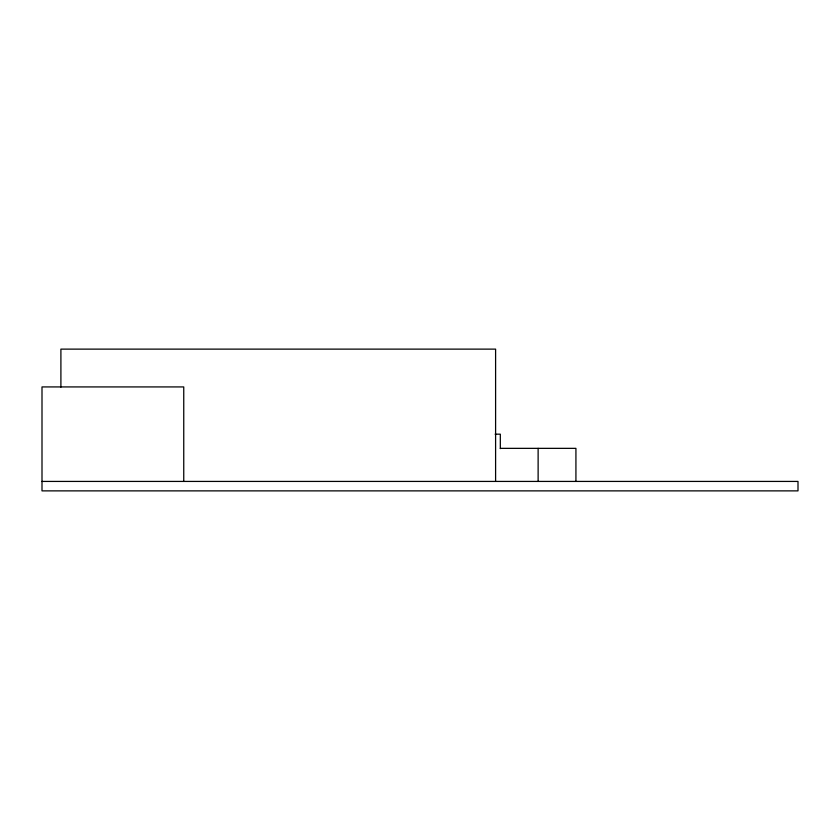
<?xml version="1.0" encoding="UTF-8"?>
<svg xmlns="http://www.w3.org/2000/svg" width="840" height="840" viewBox="0 0 840 840"><rect width="100%" height="100%" fill="white"/><g stroke="black" fill="none" stroke-linecap="round" stroke-linejoin="round"><path stroke-width="1.26" d="M495.117 434.175L500.325 434.175L500.325 448.613M500.325 448.35L575.925 448.35L575.925 481.425M42 481.425L798 481.425L798 490.875L42 490.875L42 386.925L183.75 386.925L183.75 481.425M538.125 448.35L538.125 481.425M495.6 481.425L495.6 349.125L60.9 349.125L60.9 387.114"/></g></svg>
